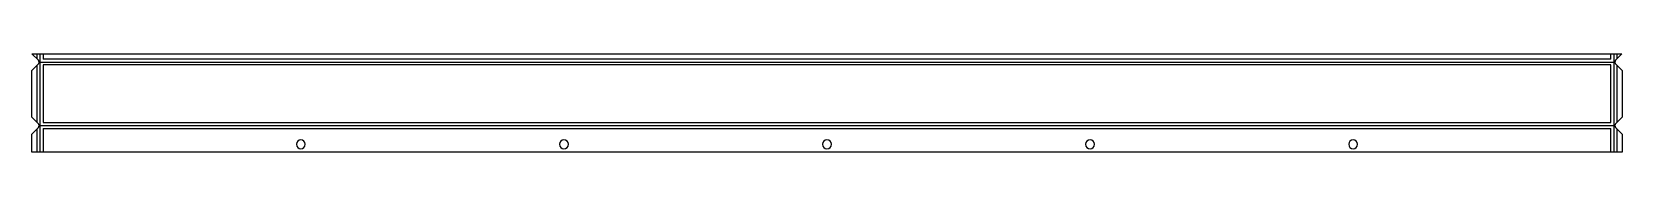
# Model space of a CAD drawing. Header units: millimetres. Extents: x 0 to 605, y 0 to 38.
import ezdxf

# ---------------------------------------------------------------- set-up
doc = ezdxf.new("R2010")
doc.units = ezdxf.units.MM

msp = doc.modelspace()

# ---------------------------------------------------------------- linework, layer by layer
at = {"layer": 'BEND'}
for p, q in [((3.13, 34.39), (3.13, 37.52)), ((601.39, 37.52), (601.39, 34.39)), ((2.79, 34.39), (601.74, 34.39)), ((3.13, 10.13), (3.13, 34.39)), ((601.39, 34.39), (601.39, 10.13)), ((2.79, 10.13), (601.74, 10.13)), ((3.13, 0), (3.13, 10.13)), ((601.39, 10.13), (601.39, 0))]:
    msp.add_line(p, q, dxfattribs=at)
at = {"layer": 'BEND_EXTENT'}
for p, q in [((2, 35.59), (2, 37.52)), ((4.26, 37.52), (4.26, 35.52)), ((600.26, 35.52), (600.26, 37.52)), ((602.52, 37.52), (602.52, 35.59)), ((2, 11.33), (2, 33.19)), ((600.26, 35.52), (4.26, 35.52)), ((602.52, 33.19), (602.52, 11.33)), ((2, 0), (2, 8.93)), ((4.26, 9), (4.26, 0)), ((4.26, 9), (600.26, 9)), ((600.26, 0), (600.26, 9)), ((602.52, 8.93), (602.52, 0))]:
    msp.add_line(p, q, dxfattribs=at)
msp.add_lwpolyline([(600.26, 11.26), (600.26, 33.26), (4.26, 33.26), (4.26, 11.26)], close=True, dxfattribs=at)
at = {"layer": 'INTERIOR_PROFILES', "extrusion": (0, 0, -1)}
for centre in [(-102.26, 3), (-202.26, 3), (-302.26, 3), (-402.26, 3), (-502.26, 3)]:
    msp.add_circle(centre, 1.7, dxfattribs=at)
at = {"layer": 'OUTER_PROFILES'}
msp.add_lwpolyline([(2.49, 9.42, 0.414214), (2.49, 10.84), (0, 13.33), (0, 31.19), (2.49, 33.69, 0.414214), (2.49, 35.1), (0.07, 37.52), (604.45, 37.52), (602.03, 35.1, 0.414214), (602.03, 33.69), (604.52, 31.19), (604.52, 13.33), (602.03, 10.84, 0.414214), (602.03, 9.42), (604.52, 6.93), (604.52, 0), (0, 0), (0, 6.93)], format="xyb", close=True, dxfattribs=at)

doc.saveas('drawing.dxf')
